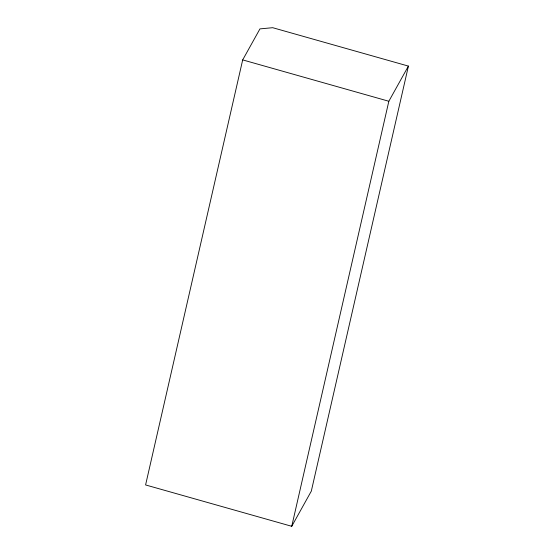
<?xml version="1.0" encoding="UTF-8"?>
<svg xmlns="http://www.w3.org/2000/svg" width="554" height="554" viewBox="0 0 554 554"><rect width="100%" height="100%" fill="white"/><g stroke="black" fill="none" stroke-linecap="round" stroke-linejoin="round"><path stroke-width="0.83" d="M242.687 59.901L145.591 484.944L291.743 526.3L311.313 491.142L408.409 66.099L272.693 27.7L259.951 28.884L242.687 59.901L388.839 101.257L408.409 66.099M291.743 526.3L388.839 101.257"/></g></svg>
